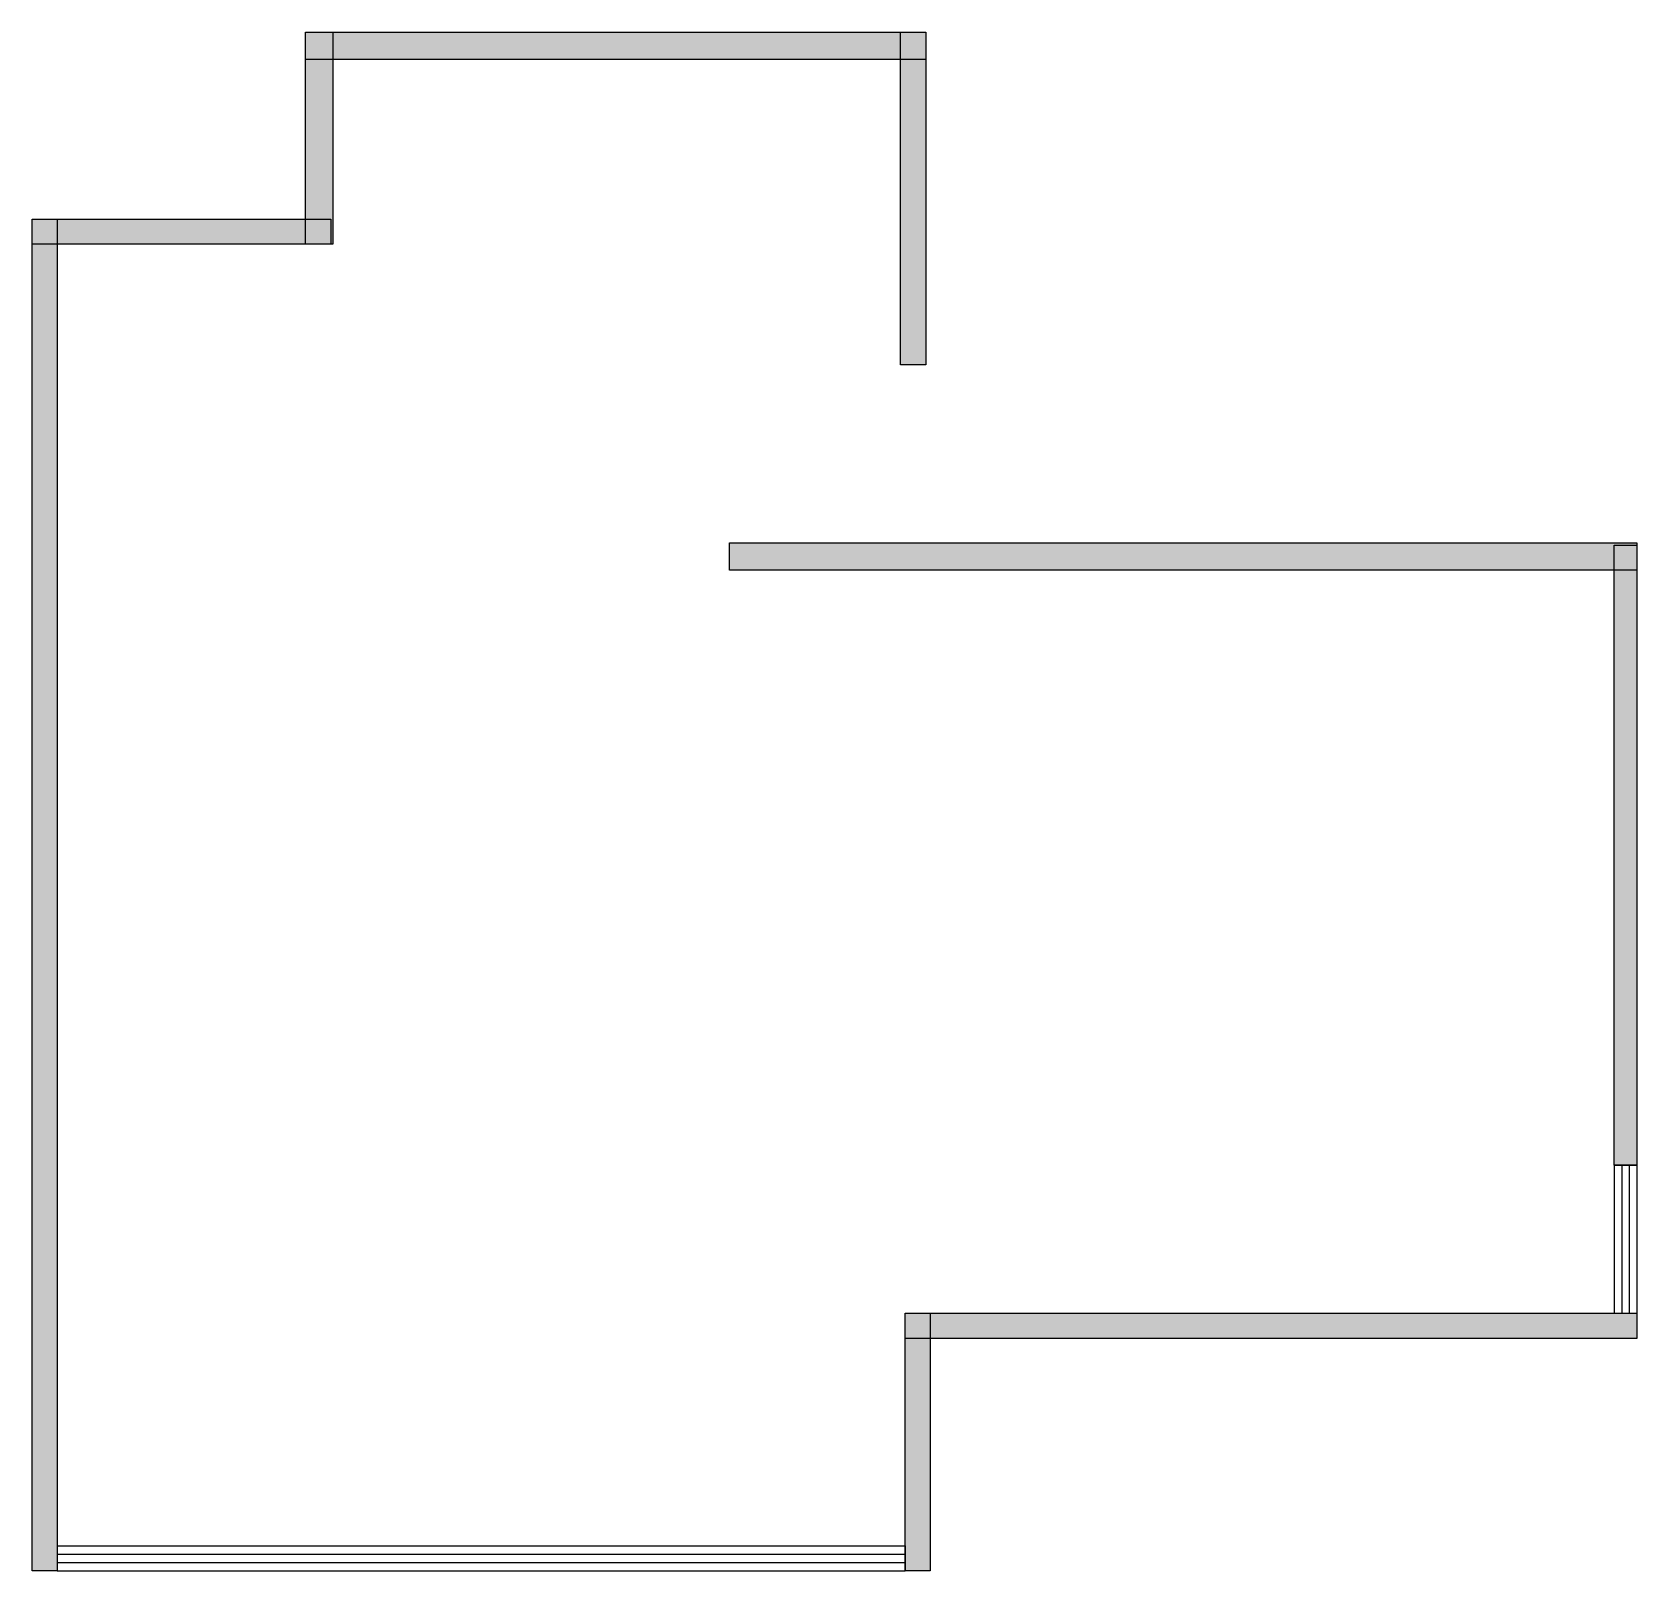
# Model space of a CAD drawing. Header units: millimetres. Extents: x 18 to 6213, y 0 to 5940.
import ezdxf

# ---------------------------------------------------------------- set-up
doc = ezdxf.new("R2010")
doc.units = ezdxf.units.MM
doc.layers.add('WALL', color=7, linetype='Continuous')
doc.layers.add('WINDOW', color=5, linetype='Continuous')

msp = doc.modelspace()

# ---------------------------------------------------------------- hatches: boundary and pattern name
at = {"layer": 'WALL'}
h = msp.add_hatch(color=256, dxfattribs=at)
h.dxf.hatch_style = 1
h.paths.add_polyline_path([(1073.6, 5940), (3467.2, 5940), (3467.2, 5834.4), (1073.6, 5834.4)])
h = msp.add_hatch(color=256, dxfattribs=at)
h.dxf.hatch_style = 1
h.paths.add_polyline_path([(1073.6, 5940), (1179.2, 5940), (1179.2, 5121.6), (1073.6, 5121.6)])
h = msp.add_hatch(color=256, dxfattribs=at)
h.dxf.hatch_style = 1
h.paths.add_polyline_path([(3370.4, 5940), (3467.2, 5940), (3467.2, 4655.2), (3370.4, 4655.2)])
h = msp.add_hatch(color=256, dxfattribs=at)
h.dxf.hatch_style = 1
h.paths.add_polyline_path([(17.6, 5218.4), (1170.4, 5218.4), (1170.4, 5121.6), (17.6, 5121.6)])
h = msp.add_hatch(color=256, dxfattribs=at)
h.dxf.hatch_style = 1
h.paths.add_polyline_path([(17.6, 5218.4), (114.4, 5218.4), (114.4, 0), (17.6, 0)])
h = msp.add_hatch(color=256, dxfattribs=at)
h.dxf.hatch_style = 1
h.paths.add_polyline_path([(2710.4, 3968.8), (6212.8, 3968.8), (6212.8, 3863.2), (2710.4, 3863.2)])
h = msp.add_hatch(color=256, dxfattribs=at)
h.dxf.hatch_style = 1
h.paths.add_polyline_path([(6124.8, 3960), (6212.8, 3960), (6212.8, 1566.4), (6124.8, 1566.4)])
h = msp.add_hatch(color=256, dxfattribs=at)
h.dxf.hatch_style = 1
h.paths.add_polyline_path([(3388, 994.4), (6212.8, 994.4), (6212.8, 897.6), (3388, 897.6)])
h = msp.add_hatch(color=256, dxfattribs=at)
h.dxf.hatch_style = 1
h.paths.add_polyline_path([(3388, 994.4), (3484.8, 994.4), (3484.8, 0), (3388, 0)])

# ---------------------------------------------------------------- linework, layer by layer
for points in [[(1073.6, 5940), (3467.2, 5940), (3467.2, 5834.4), (1073.6, 5834.4)], [(1073.6, 5940), (1179.2, 5940), (1179.2, 5121.6), (1073.6, 5121.6)], [(3370.4, 5940), (3467.2, 5940), (3467.2, 4655.2), (3370.4, 4655.2)], [(17.6, 5218.4), (1170.4, 5218.4), (1170.4, 5121.6), (17.6, 5121.6)], [(17.6, 5218.4), (114.4, 5218.4), (114.4, 0), (17.6, 0)], [(2710.4, 3968.8), (6212.8, 3968.8), (6212.8, 3863.2), (2710.4, 3863.2)], [(6124.8, 3960), (6212.8, 3960), (6212.8, 1566.4), (6124.8, 1566.4)], [(3388, 994.4), (6212.8, 994.4), (6212.8, 897.6), (3388, 897.6)], [(3388, 994.4), (3484.8, 994.4), (3484.8, 0), (3388, 0)]]:
    msp.add_lwpolyline(points, close=True, dxfattribs=at)
at = {"layer": 'WINDOW'}
for p, q in [((6124.8, 1566.4), (6124.8, 994.4)), ((6124.8, 1566.4), (6212.8, 1566.4)), ((6154.1, 1566.4), (6154.1, 994.4)), ((6183.5, 1566.4), (6183.5, 994.4)), ((6212.8, 1566.4), (6212.8, 994.4)), ((6124.8, 994.4), (6212.8, 994.4)), ((114.4, 96.8), (3388, 96.8)), ((114.4, 96.8), (114.4, 0)), ((114.4, 64.5), (3388, 64.5)), ((3388, 96.8), (3388, 0)), ((114.4, 32.3), (3388, 32.3)), ((114.4, 0), (3388, 0))]:
    msp.add_line(p, q, dxfattribs=at)

doc.saveas('drawing.dxf')
